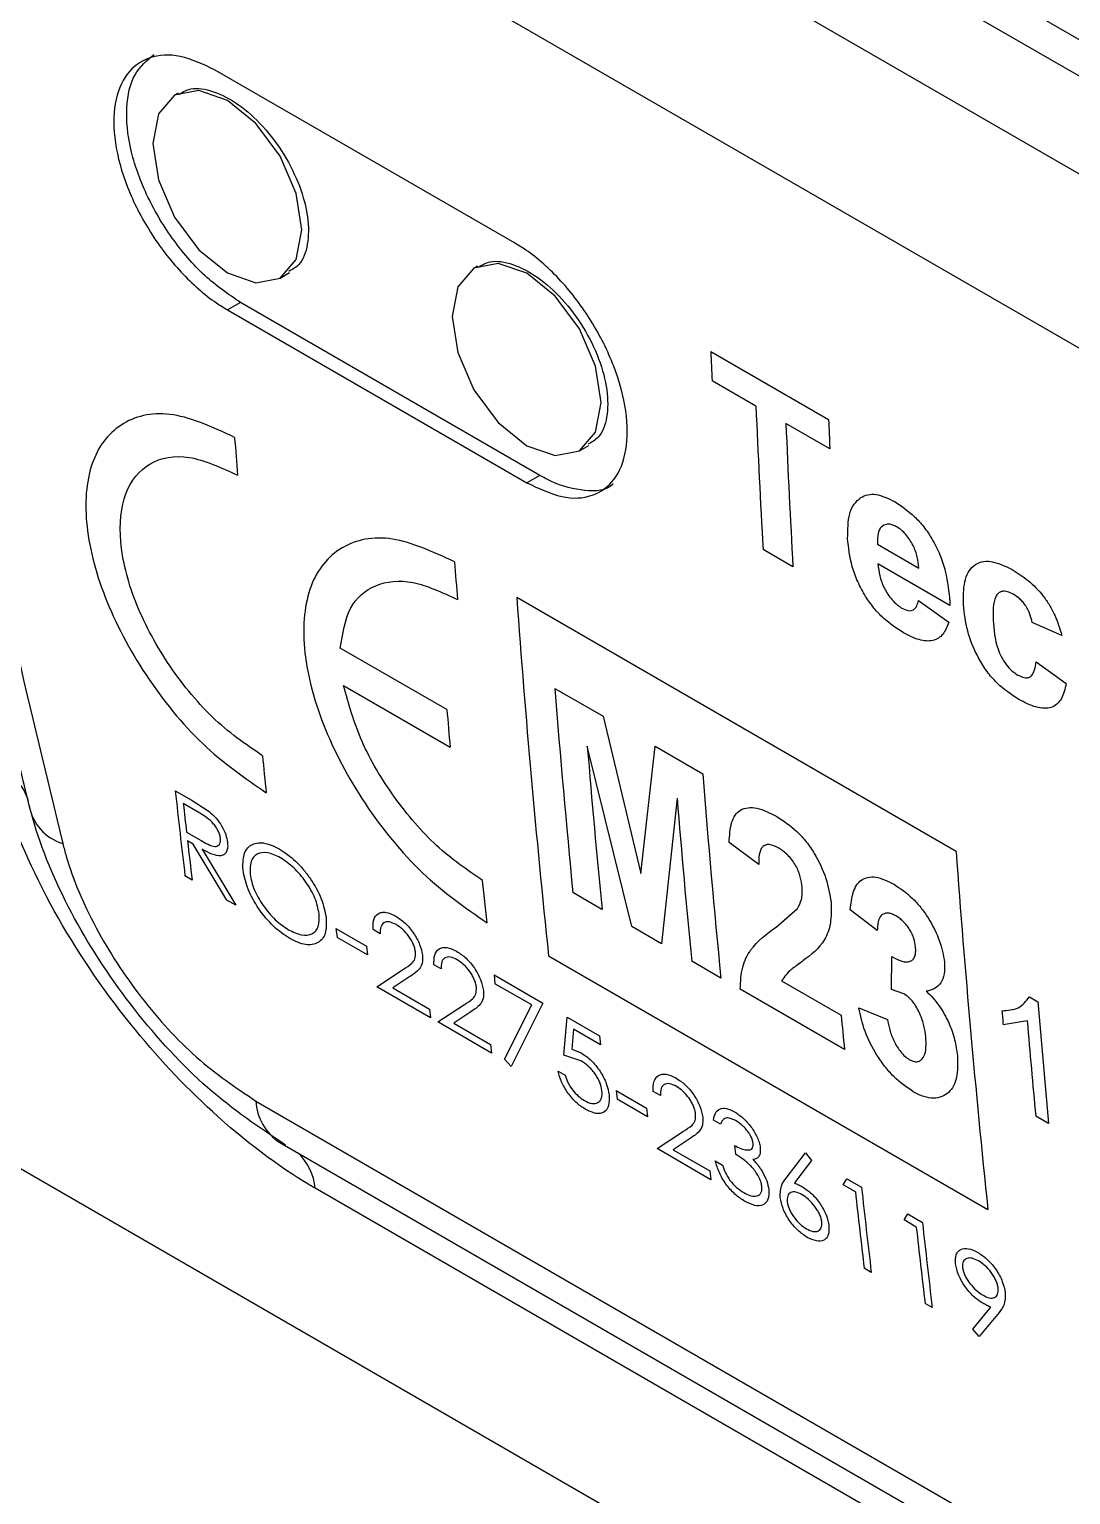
# Model space of a CAD drawing. Extents: x 75 to 2075, y 25 to 1460.
# Drawn here: x 1671.56 to 1693.09, y 608.04 to 638.32 of the extents above; entities that cross this region are included whole.
import ezdxf

# ---------------------------------------------------------------- set-up
doc = ezdxf.new("R2010")
doc.units = 0
doc.header["$LTSCALE"] = 5
doc.linetypes.add('SLD-KATı', pattern=[0])
doc.layers.get('0').update_dxf_attribs({"linetype": 'CONTINUOUS'})

msp = doc.modelspace()

# ---------------------------------------------------------------- linework, layer by layer
at = {"color": 7, "linetype": 'SLD-KATı'}
for p, q in [((1675.159, 648.557), (1723.071, 620.898)), ((1675.39, 647.669), (1723.075, 620.141)), ((1673.637, 646.657), (1721.367, 619.104)), ((1719.894, 616.351), (1672.164, 643.905)), ((1681.593, 633.901), (1675.406, 637.472)), ((1674.637, 636.995), (1674.565, 636.954)), ((1676.746, 633.176), (1676.943, 633.289)), ((1680.824, 633.424), (1680.752, 633.382)), ((1675.927, 632.67), (1675.661, 632.516)), ((1682.114, 629.098), (1675.927, 632.67)), ((1675.661, 632.516), (1681.848, 628.944)), ((1685.649, 631.656), (1688.085, 630.25)), ((1686.583, 630.527), (1685.675, 631.052)), ((1688.11, 629.646), (1687.202, 630.17)), ((1682.933, 629.604), (1683.13, 629.717)), ((1682.114, 629.098), (1681.848, 628.944)), ((1689.095, 627.679), (1689.951, 627.184)), ((1687.348, 627.209), (1686.729, 627.566)), ((1690.591, 626.41), (1689.105, 627.268)), ((1690.721, 621.328), (1681.638, 626.572)), ((1689.945, 626.514), (1690.569, 626.065)), ((1690.59, 626.486), (1690.591, 626.41)), ((1692.907, 625.793), (1692.293, 626.057)), ((1680.193, 624.258), (1677.99, 625.529)), ((1692.373, 625.247), (1692.997, 624.797)), ((1678.058, 624.757), (1680.261, 623.485)), ((1682.426, 624.697), (1683.421, 624.122)), ((1683.421, 624.122), (1684.206, 620.875)), ((1684.016, 619.774), (1683.096, 623.502)), ((1684.206, 620.875), (1684.498, 623.5)), ((1684.498, 623.5), (1685.483, 622.932)), ((1674.578, 622.581), (1674.905, 622.392)), ((1675.052, 622.138), (1674.745, 622.315)), ((1674.905, 622.392), (1675.279, 622.153)), ((1684.951, 622.431), (1684.628, 619.421)), ((1674.811, 621.728), (1675.111, 621.552)), ((1674.951, 621.478), (1674.832, 621.547)), ((1675.647, 620.32), (1674.951, 621.478)), ((1675.133, 621.373), (1675.829, 620.215)), ((1686.64, 621.058), (1686.029, 621.515)), ((1660.998, 620.769), (1738.78, 575.867)), ((1674.926, 620.736), (1674.779, 620.821)), ((1681.025, 619.852), (1680.933, 620.73)), ((1683.4, 620.129), (1682.799, 620.476)), ((1675.829, 620.215), (1675.647, 620.32)), ((1686.998, 619.766), (1687.442, 620.148)), ((1689.091, 619.695), (1688.53, 620.124)), ((1677.901, 619.733), (1678.53, 619.37)), ((1677.901, 619.733), (1677.922, 619.553)), ((1678.551, 619.189), (1677.922, 619.553)), ((1678.815, 619.627), (1678.668, 619.712)), ((1684.628, 619.421), (1684.016, 619.774)), ((1678.53, 619.37), (1678.551, 619.189)), ((1680.074, 618.9), (1679.927, 618.985)), ((1682.295, 619.171), (1691.379, 613.927)), ((1685.856, 618.711), (1685.255, 619.059)), ((1689.387, 618.476), (1689.39, 619.157)), ((1678.746, 618.531), (1679.296, 618.892)), ((1679.43, 618.742), (1679.075, 618.509)), ((1681.168, 618.776), (1682.175, 618.195)), ((1681.168, 618.776), (1681.188, 618.595)), ((1681.947, 618.157), (1681.188, 618.595)), ((1687.114, 618.655), (1688.344, 617.945)), ((1679.858, 617.889), (1678.746, 618.531)), ((1679.075, 618.509), (1679.837, 618.069)), ((1688.412, 617.236), (1686.257, 618.48)), ((1689.638, 618.389), (1689.387, 618.476)), ((1692.238, 618.322), (1692.41, 618.223)), ((1679.837, 618.069), (1679.858, 617.889)), ((1680.005, 617.804), (1680.555, 618.165)), ((1680.689, 618.015), (1680.334, 617.782)), ((1681.386, 617.035), (1681.947, 618.157)), ((1682.175, 618.195), (1681.522, 616.887)), ((1688.709, 618.096), (1689.301, 617.858)), ((1681.118, 617.162), (1680.005, 617.804)), ((1680.334, 617.782), (1681.096, 617.342)), ((1682.61, 617.12), (1682.679, 617.904)), ((1682.679, 617.904), (1683.35, 617.516)), ((1692.191, 617.826), (1691.693, 617.745)), ((1682.814, 617.657), (1682.778, 617.244)), ((1683.371, 617.335), (1682.814, 617.657)), ((1683.35, 617.516), (1683.371, 617.335)), ((1681.096, 617.342), (1681.118, 617.162)), ((1682.961, 617.002), (1682.61, 617.12)), ((1682.778, 617.244), (1682.967, 617.167)), ((1681.522, 616.887), (1681.386, 617.035)), ((1682.492, 616.789), (1682.639, 616.704)), ((1676.244, 616.171), (1719.985, 590.92)), ((1683.693, 616.389), (1684.323, 616.026)), ((1683.693, 616.389), (1683.714, 616.209)), ((1684.344, 615.845), (1683.714, 616.209)), ((1684.607, 616.283), (1684.46, 616.368)), ((1684.323, 616.026), (1684.344, 615.845)), ((1685.851, 615.692), (1685.704, 615.777)), ((1692.631, 615.707), (1692.366, 615.86)), ((1676.742, 615.315), (1720.484, 590.063)), ((1684.539, 615.187), (1685.088, 615.548)), ((1685.223, 615.398), (1684.868, 615.165)), ((1685.651, 614.545), (1684.539, 615.187)), ((1684.868, 615.165), (1685.63, 614.725)), ((1686.136, 615.253), (1686.157, 615.072)), ((1687.208, 614.58), (1687.606, 615.102)), ((1687.606, 615.102), (1687.73, 614.941)), ((1685.63, 614.725), (1685.651, 614.545)), ((1685.742, 614.933), (1685.889, 614.848)), ((1687.73, 614.941), (1687.377, 614.479)), ((1721.214, 589.116), (1677.473, 614.367)), ((1688.387, 614.44), (1688.463, 614.565)), ((1688.638, 614.294), (1688.387, 614.44)), ((1688.463, 614.565), (1688.765, 614.39)), ((1689.646, 613.713), (1689.722, 613.838)), ((1689.722, 613.838), (1690.024, 613.663)), ((1689.898, 613.567), (1689.646, 613.713)), ((1688.967, 612.631), (1688.82, 612.716)), ((1690.226, 611.904), (1690.079, 611.989)), ((1691.069, 611.457), (1691.441, 611.908)), ((1691.608, 611.802), (1691.197, 611.302)), ((1691.197, 611.302), (1691.069, 611.457))]:
    msp.add_line(p, q, dxfattribs=at)
at = {"color": 7, "linetype": 'SLD-KATı', "flags": 128}
for points in [[(1677.198, 634.174), (1677.08, 634.924), (1676.746, 635.694), (1676.246, 636.369), (1675.656, 636.846), (1675.065, 637.051), (1674.565, 636.954), (1674.231, 636.569), (1674.113, 635.955), (1674.231, 635.206), (1674.565, 634.435), (1675.065, 633.76), (1675.656, 633.284), (1676.246, 633.078), (1676.746, 633.176), (1677.08, 633.56), (1677.198, 634.174)], [(1683.385, 630.602), (1683.268, 631.352), (1682.933, 632.123), (1682.433, 632.798), (1681.843, 633.274), (1681.252, 633.479), (1680.752, 633.382), (1680.418, 632.997), (1680.3, 632.383), (1680.418, 631.634), (1680.752, 630.863), (1681.252, 630.188), (1681.843, 629.712), (1682.433, 629.507), (1682.933, 629.604), (1683.268, 629.989), (1683.385, 630.602)]]:
    msp.add_lwpolyline(points, dxfattribs=at)
at = {"color": 7, "linetype": 'SLD-KATı'}
for centre, radius, start, end in [((1933.141, 641.762), 247.698, 182.33836, 182.47826), ((1930.972, 641.1), 244.618, 182.4771, 183.17158), ((1931.591, 640.742), 244.618, 182.4771, 183.17158), ((1935.576, 640.356), 247.698, 182.33836, 182.47826), ((1909.477, 646.919), 234.291, 184.16955, 184.36087), ((1914.125, 644.299), 234.388, 184.15574, 184.34701), ((1909.729, 643.111), 228.69, 184.14733, 186.00884), ((1910.61, 642.727), 228.896, 184.51805, 185.57857), ((1908.084, 644.086), 228.752, 184.97254, 185.16694), ((1910.497, 642.314), 228.177, 184.72924, 185.57957), ((1898.313, 645.926), 223.083, 185.8197, 186.01738), ((1670.575, 622.112), 0.999, 9.4915, 72.9272), ((1913.668, 640.963), 228.896, 184.51805, 185.57857), ((1892.305, 646.646), 219.053, 186.30717, 186.77041), ((1672.541, 622.441), 0.994, 189.52, 253.1164), ((1893.135, 646.638), 219.74, 186.35495, 186.50905), ((1912.351, 641.244), 228.177, 184.72924, 185.57957), ((1891.657, 646.468), 218.253, 186.5565, 186.77083), ((1918.812, 637.867), 228.69, 184.14733, 186.00884), ((1920.725, 637.539), 229.886, 184.86676, 184.93947), ((1920.725, 637.012), 229.086, 184.70459, 185.33618), ((1913.257, 639.208), 225.916, 185.40066, 185.58128), ((1919.994, 637.123), 228.619, 184.84196, 185.33657), ((1906.492, 638.455), 219.053, 186.30717, 186.77041), ((1906.194, 638.522), 218.901, 186.35459, 186.77051), ((1907.453, 637.796), 218.901, 186.35459, 186.77051), ((1907.752, 637.728), 219.053, 186.30717, 186.77041)]:
    msp.add_arc(centre, radius, start, end, dxfattribs=at)
at = {"color": 8, "linetype": 'SLD-KATı'}
for centre, radius, start, end in [((1677.343, 616.238), 1.102, 183.4705, 236.9475), ((1676.279, 614.242), 1.201, 5.9858, 45.1204)]:
    msp.add_arc(centre, radius, start, end, dxfattribs=at)
at = {"color": 7, "linetype": 'SLD-KATı'}
for points, knots in [([(1671.561, 622.277), (1671.226, 623.632), (1669.553, 630.414), (1667.483, 640.772), (1665.568, 653.452), (1664.362, 664.089), (1663.486, 674.934), (1663.209, 682.322), (1663.071, 686.019)], [0, 0, 0, 0, 0.068048, 0.340392, 0.504572, 0.669037, 0.834372, 1, 1, 1, 1]), ([(1663.81, 685.391), (1663.936, 681.887), (1664.188, 674.874), (1665.177, 661.963), (1667.016, 646.779), (1669.605, 632.501), (1671.592, 624.235), (1672.253, 621.49)], [0, 0, 0, 0, 0.1565717, 0.3133919, 0.5875237, 0.862996, 1, 1, 1, 1]), ([(1675.406, 637.472), (1675.159, 637.588), (1674.665, 637.82), (1674.022, 637.773), (1673.547, 637.432), (1673.296, 636.812), (1673.299, 635.989), (1673.555, 635.053), (1674.036, 634.11), (1674.684, 633.269), (1675.258, 632.762), (1675.584, 632.563), (1675.661, 632.516)], [0, 0, 0, 0, 0.107191, 0.21438, 0.321614, 0.428961, 0.536452, 0.644066, 0.751708, 0.859236, 0.966544, 1, 1, 1, 1]), ([(1675.927, 632.67), (1675.677, 632.84), (1675.178, 633.181), (1674.491, 633.985), (1673.952, 634.9), (1673.619, 635.851), (1673.537, 636.717), (1673.697, 637.426), (1673.995, 637.674), (1674.142, 637.796)], [0, 0, 0, 0, 0.142786, 0.285565, 0.428511, 0.571764, 0.715234, 0.858737, 1, 1, 1, 1]), ([(1674.65, 636.971), (1674.729, 637.017), (1674.925, 637.129), (1675.364, 637.057), (1675.886, 636.79), (1676.4, 636.329), (1676.844, 635.736), (1677.169, 635.077), (1677.341, 634.422), (1677.334, 633.857), (1677.193, 633.461), (1677.002, 633.355), (1676.928, 633.314)], [0, 0, 0, 0, 0.072594, 0.179918, 0.287126, 0.394283, 0.501463, 0.608739, 0.716156, 0.823718, 0.931361, 1, 1, 1, 1]), ([(1681.848, 628.944), (1682.095, 628.828), (1682.587, 628.596), (1683.222, 628.638), (1683.688, 628.973), (1683.934, 629.589), (1683.931, 630.412), (1683.679, 631.351), (1683.207, 632.299), (1682.567, 633.144), (1681.997, 633.654), (1681.671, 633.853), (1681.593, 633.901)], [0, 0, 0, 0, 0.107103, 0.214201, 0.321424, 0.428877, 0.536492, 0.644131, 0.751675, 0.859074, 0.966344, 1, 1, 1, 1]), ([(1680.837, 633.4), (1680.916, 633.445), (1681.112, 633.557), (1681.551, 633.486), (1682.073, 633.218), (1682.587, 632.757), (1683.031, 632.165), (1683.356, 631.505), (1683.529, 630.85), (1683.521, 630.285), (1683.38, 629.889), (1683.189, 629.783), (1683.115, 629.742)], [0, 0, 0, 0, 0.072594, 0.179918, 0.287126, 0.394283, 0.501463, 0.608739, 0.716156, 0.823718, 0.931361, 1, 1, 1, 1]), ([(1675.806, 629.884), (1675.37, 630.084), (1674.497, 630.484), (1673.446, 630.266), (1672.795, 629.477), (1672.656, 628.181), (1673.052, 626.589), (1673.919, 624.952), (1675.123, 623.462), (1676.014, 622.847), (1676.459, 622.54)], [0, 0, 0, 0, 0.1249279, 0.2500667, 0.3750507, 0.5000271, 0.6250043, 0.7499967, 0.8751048, 1, 1, 1, 1]), ([(1676.38, 623.306), (1676.028, 623.547), (1675.499, 623.909), (1674.849, 624.632), (1674.266, 625.421), (1673.692, 626.509), (1673.383, 627.763), (1673.491, 628.786), (1674.003, 629.408), (1674.833, 629.575), (1675.521, 629.261), (1675.864, 629.104)], [0, 0, 0, 0, 0.124858, 0.187684, 0.250672, 0.375465, 0.500427, 0.625342, 0.750267, 0.875275, 1, 1, 1, 1]), ([(1683.631, 628.92), (1683.629, 628.918), (1683.496, 628.773), (1683.05, 628.76), (1682.516, 628.879), (1682.191, 629.056), (1682.114, 629.098)], [0, 0, 0, 0, 0.006653, 0.436843, 0.866153, 1, 1, 1, 1]), ([(1688.478, 627.796), (1688.48, 627.976), (1688.483, 628.247), (1688.603, 628.515), (1688.702, 628.599), (1688.752, 628.64)], [0, 0, 0, 0, 0.499446, 0.749747, 1, 1, 1, 1]), ([(1688.752, 628.64), (1688.797, 628.663), (1688.889, 628.709), (1689.117, 628.715), (1689.315, 628.621), (1689.446, 628.558)], [0, 0, 0, 0, 0.250534, 0.501011, 1, 1, 1, 1]), ([(1689.446, 628.558), (1689.587, 628.465), (1689.799, 628.326), (1690.025, 628.072), (1690.142, 627.914), (1690.194, 627.83), (1690.22, 627.788)], [0, 0, 0, 0, 0.499048, 0.749296, 0.874625, 1, 1, 1, 1]), ([(1689.197, 628.052), (1689.177, 628.033), (1689.137, 627.995), (1689.094, 627.872), (1689.095, 627.756), (1689.095, 627.679)], [0, 0, 0, 0, 0.2500989, 0.5003664, 1, 1, 1, 1]), ([(1689.495, 628.033), (1689.467, 628.047), (1689.41, 628.077), (1689.299, 628.102), (1689.238, 628.072), (1689.197, 628.052)], [0, 0, 0, 0, 0.246631, 0.501214, 1, 1, 1, 1]), ([(1689.951, 627.184), (1689.943, 627.258), (1689.927, 627.406), (1689.856, 627.613), (1689.765, 627.769), (1689.684, 627.877), (1689.592, 627.971), (1689.528, 628.012), (1689.495, 628.033)], [0, 0, 0, 0, 0.250291, 0.499568, 0.624689, 0.749823, 0.874805, 1, 1, 1, 1]), ([(1680.353, 627.313), (1679.911, 627.515), (1679.025, 627.919), (1677.958, 627.696), (1677.299, 626.894), (1677.16, 625.577), (1677.563, 623.96), (1678.444, 622.298), (1679.669, 620.79), (1680.573, 620.165), (1681.025, 619.852)], [0, 0, 0, 0, 0.12494, 0.250076, 0.375073, 0.500059, 0.625051, 0.750042, 0.875017, 1, 1, 1, 1]), ([(1688.85, 626.598), (1688.793, 626.699), (1688.678, 626.9), (1688.529, 627.319), (1688.498, 627.605), (1688.478, 627.796)], [0, 0, 0, 0, 0.250191, 0.50044, 1, 1, 1, 1]), ([(1690.22, 627.788), (1690.279, 627.677), (1690.397, 627.455), (1690.54, 627.001), (1690.57, 626.692), (1690.59, 626.486)], [0, 0, 0, 0, 0.249955, 0.500126, 1, 1, 1, 1]), ([(1689.105, 627.268), (1689.114, 627.189), (1689.131, 627.029), (1689.211, 626.808), (1689.31, 626.64), (1689.397, 626.522), (1689.481, 626.44), (1689.549, 626.387), (1689.584, 626.366), (1689.601, 626.355)], [0, 0, 0, 0, 0.2501687, 0.4993772, 0.6226633, 0.749675, 0.8746777, 0.9373283, 1, 1, 1, 1]), ([(1690.871, 626.421), (1690.871, 626.588), (1690.87, 626.839), (1690.962, 627.099), (1691.078, 627.244), (1691.24, 627.319), (1691.5, 627.336), (1691.729, 627.225), (1691.882, 627.151)], [0, 0, 0, 0, 0.250144, 0.375355, 0.500469, 0.625592, 0.750726, 1, 1, 1, 1]), ([(1691.882, 627.151), (1691.993, 627.082), (1692.213, 626.942), (1692.479, 626.673), (1692.655, 626.416), (1692.799, 626.14), (1692.864, 625.931), (1692.907, 625.793)], [0, 0, 0, 0, 0.25024, 0.49971, 0.622003, 0.750034, 1, 1, 1, 1]), ([(1677.99, 625.529), (1678.037, 625.825), (1678.13, 626.417), (1678.687, 626.88), (1679.467, 626.972), (1680.097, 626.679), (1680.411, 626.533)], [0, 0, 0, 0, 0.25, 0.5, 0.75, 1, 1, 1, 1]), ([(1689.635, 625.844), (1689.494, 625.936), (1689.283, 626.073), (1689.016, 626.351), (1688.905, 626.516), (1688.85, 626.598)], [0, 0, 0, 0, 0.499563, 0.749815, 1, 1, 1, 1]), ([(1689.601, 626.355), (1689.645, 626.333), (1689.712, 626.301), (1689.789, 626.302), (1689.854, 626.326), (1689.912, 626.396), (1689.934, 626.475), (1689.945, 626.514)], [0, 0, 0, 0, 0.249481, 0.371127, 0.499788, 0.749478, 1, 1, 1, 1]), ([(1691.9, 626.644), (1691.861, 626.664), (1691.782, 626.704), (1691.675, 626.709), (1691.591, 626.669), (1691.516, 626.564), (1691.481, 626.37), (1691.486, 626.196), (1691.488, 626.109)], [0, 0, 0, 0, 0.124991, 0.249798, 0.37476, 0.499694, 0.749473, 1, 1, 1, 1]), ([(1692.293, 626.057), (1692.28, 626.114), (1692.254, 626.227), (1692.182, 626.375), (1692.104, 626.478), (1692.017, 626.569), (1691.947, 626.614), (1691.9, 626.644)], [0, 0, 0, 0, 0.250261, 0.499565, 0.621331, 0.749974, 1, 1, 1, 1]), ([(1692.015, 624.47), (1691.862, 624.57), (1691.632, 624.72), (1691.354, 625.04), (1691.128, 625.405), (1690.93, 625.894), (1690.891, 626.246), (1690.871, 626.421)], [0, 0, 0, 0, 0.249684, 0.374634, 0.500037, 0.749797, 1, 1, 1, 1]), ([(1690.569, 626.065), (1690.535, 625.975), (1690.466, 625.796), (1690.25, 625.662), (1689.959, 625.679), (1689.743, 625.789), (1689.635, 625.844)], [0, 0, 0, 0, 0.250334, 0.499865, 0.749673, 1, 1, 1, 1]), ([(1691.488, 626.109), (1691.502, 625.913), (1691.518, 625.668), (1691.653, 625.344), (1691.749, 625.19), (1691.867, 625.056), (1691.953, 625.001), (1691.995, 624.973)], [0, 0, 0, 0, 0.4995171, 0.6268742, 0.7499152, 0.87485, 1, 1, 1, 1]), ([(1691.995, 624.973), (1692.051, 624.946), (1692.136, 624.907), (1692.228, 624.92), (1692.3, 624.966), (1692.348, 625.082), (1692.365, 625.191), (1692.373, 625.247)], [0, 0, 0, 0, 0.249074, 0.374172, 0.499311, 0.74325, 1, 1, 1, 1]), ([(1680.933, 620.73), (1680.61, 620.949), (1679.965, 621.388), (1679.08, 622.429), (1678.376, 623.607), (1678.164, 624.374), (1678.058, 624.757)], [0, 0, 0, 0, 0.25, 0.5, 0.75, 1, 1, 1, 1]), ([(1692.997, 624.797), (1692.971, 624.685), (1692.932, 624.515), (1692.81, 624.366), (1692.689, 624.297), (1692.541, 624.278), (1692.319, 624.313), (1692.136, 624.408), (1692.015, 624.47)], [0, 0, 0, 0, 0.2498241, 0.3771774, 0.4999892, 0.6221929, 0.7501532, 1, 1, 1, 1]), ([(1677.473, 614.367), (1677.436, 614.389), (1676.735, 614.798), (1675.394, 615.811), (1673.538, 617.793), (1671.987, 620.095), (1671.176, 621.937), (1670.917, 622.891), (1670.869, 623.067)], [0, 0, 0, 0, 0.013161, 0.251207, 0.464441, 0.703749, 0.945436, 1, 1, 1, 1]), ([(1676.86, 615.258), (1676.319, 615.621), (1675.236, 616.347), (1673.689, 618.032), (1672.426, 619.937), (1671.797, 621.398), (1671.596, 622.148), (1671.561, 622.277)], [0, 0, 0, 0, 0.236322, 0.4727907, 0.7106069, 0.9502953, 1, 1, 1, 1]), ([(1686.029, 621.515), (1686.037, 621.656), (1686.05, 621.871), (1686.146, 622.084), (1686.261, 622.195), (1686.415, 622.241), (1686.661, 622.227), (1686.872, 622.12), (1687.013, 622.049)], [0, 0, 0, 0, 0.250076, 0.3802721, 0.500294, 0.6253487, 0.7504266, 1, 1, 1, 1]), ([(1675.512, 621.601), (1675.507, 621.628), (1675.498, 621.681), (1675.458, 621.77), (1675.405, 621.856), (1675.318, 621.961), (1675.195, 622.053), (1675.099, 622.109), (1675.052, 622.138)], [0, 0, 0, 0, 0.124994, 0.249965, 0.373301, 0.5, 0.749359, 1, 1, 1, 1]), ([(1675.279, 622.153), (1675.327, 622.111), (1675.422, 622.026), (1675.543, 621.857), (1675.631, 621.677), (1675.649, 621.569), (1675.659, 621.516)], [0, 0, 0, 0, 0.250132, 0.500128, 0.749862, 1, 1, 1, 1]), ([(1687.013, 622.049), (1687.154, 621.957), (1687.365, 621.818), (1687.628, 621.531), (1687.847, 621.205), (1688.057, 620.76), (1688.109, 620.44), (1688.136, 620.278)], [0, 0, 0, 0, 0.249835, 0.375099, 0.500328, 0.747918, 1, 1, 1, 1]), ([(1672.253, 621.49), (1672.276, 621.403), (1672.424, 620.845), (1672.887, 619.746), (1673.837, 618.292), (1675.008, 617.002), (1675.832, 616.448), (1676.244, 616.171)], [0, 0, 0, 0, 0.044258, 0.284711, 0.524024, 0.762225, 1, 1, 1, 1]), ([(1675.111, 621.552), (1675.159, 621.525), (1675.256, 621.471), (1675.376, 621.426), (1675.452, 621.436), (1675.493, 621.47), (1675.51, 621.516), (1675.515, 621.562), (1675.513, 621.588), (1675.512, 621.601)], [0, 0, 0, 0, 0.2505292, 0.4999303, 0.6248391, 0.7498523, 0.8747542, 0.9373539, 1, 1, 1, 1]), ([(1675.659, 621.516), (1675.661, 621.479), (1675.666, 621.407), (1675.643, 621.321), (1675.595, 621.261), (1675.5, 621.225), (1675.339, 621.261), (1675.201, 621.336), (1675.133, 621.373)], [0, 0, 0, 0, 0.125209, 0.250317, 0.374907, 0.500429, 0.7495, 1, 1, 1, 1]), ([(1675.979, 620.941), (1675.977, 621.055), (1675.974, 621.283), (1676.106, 621.452), (1676.26, 621.508), (1676.445, 621.513), (1676.613, 621.436), (1676.724, 621.384)], [0, 0, 0, 0, 0.249766, 0.499511, 0.624914, 0.750414, 1, 1, 1, 1]), ([(1676.724, 621.384), (1676.839, 621.307), (1677.012, 621.192), (1677.228, 620.959), (1677.374, 620.765), (1677.501, 620.559), (1677.637, 620.278), (1677.674, 620.085), (1677.699, 619.956)], [0, 0, 0, 0, 0.2495154, 0.3727688, 0.5000669, 0.6264199, 0.7506154, 1, 1, 1, 1]), ([(1687.053, 621.395), (1686.985, 621.429), (1686.883, 621.478), (1686.773, 621.465), (1686.691, 621.407), (1686.641, 621.268), (1686.64, 621.128), (1686.64, 621.058)], [0, 0, 0, 0, 0.249298, 0.373562, 0.499565, 0.74926, 1, 1, 1, 1]), ([(1687.538, 620.583), (1687.529, 620.655), (1687.515, 620.764), (1687.462, 620.921), (1687.405, 621.039), (1687.331, 621.151), (1687.243, 621.251), (1687.149, 621.336), (1687.085, 621.376), (1687.053, 621.395)], [0, 0, 0, 0, 0.249946, 0.380136, 0.499955, 0.623487, 0.749892, 0.874843, 1, 1, 1, 1]), ([(1676.751, 621.199), (1676.66, 621.241), (1676.478, 621.325), (1676.295, 621.297), (1676.192, 621.215), (1676.12, 621.092), (1676.124, 620.951), (1676.126, 620.857)], [0, 0, 0, 0, 0.24967, 0.499496, 0.62499, 0.751278, 1, 1, 1, 1]), ([(1677.552, 620.041), (1677.531, 620.146), (1677.5, 620.304), (1677.387, 620.532), (1677.248, 620.751), (1677.031, 621.006), (1676.845, 621.135), (1676.751, 621.199)], [0, 0, 0, 0, 0.249254, 0.374787, 0.500347, 0.750237, 1, 1, 1, 1]), ([(1676.949, 619.527), (1676.834, 619.604), (1676.605, 619.758), (1676.296, 620.136), (1676.056, 620.556), (1676.005, 620.812), (1675.979, 620.941)], [0, 0, 0, 0, 0.250127, 0.500082, 0.750027, 1, 1, 1, 1]), ([(1676.126, 620.857), (1676.146, 620.752), (1676.177, 620.597), (1676.291, 620.371), (1676.429, 620.155), (1676.643, 619.897), (1676.829, 619.772), (1676.922, 619.71)], [0, 0, 0, 0, 0.249549, 0.372275, 0.50039, 0.750151, 1, 1, 1, 1]), ([(1688.53, 620.124), (1688.545, 620.248), (1688.575, 620.497), (1688.71, 620.726), (1688.892, 620.801), (1689.111, 620.808), (1689.307, 620.713), (1689.437, 620.65)], [0, 0, 0, 0, 0.250567, 0.500133, 0.624786, 0.750552, 1, 1, 1, 1]), ([(1687.442, 620.148), (1687.473, 620.207), (1687.52, 620.295), (1687.544, 620.45), (1687.54, 620.539), (1687.538, 620.583)], [0, 0, 0, 0, 0.499615, 0.749745, 1, 1, 1, 1]), ([(1689.437, 620.65), (1689.564, 620.565), (1689.756, 620.437), (1689.992, 620.175), (1690.194, 619.882), (1690.402, 619.481), (1690.455, 619.187), (1690.481, 619.041)], [0, 0, 0, 0, 0.249746, 0.375612, 0.500415, 0.750407, 1, 1, 1, 1]), ([(1688.136, 620.278), (1688.138, 620.128), (1688.144, 619.829), (1687.97, 619.379), (1687.72, 619.191), (1687.554, 619.065)], [0, 0, 0, 0, 0.2499081, 0.499982, 1, 1, 1, 1]), ([(1676.922, 619.71), (1677.013, 619.667), (1677.196, 619.58), (1677.383, 619.601), (1677.485, 619.683), (1677.557, 619.804), (1677.554, 619.946), (1677.552, 620.041)], [0, 0, 0, 0, 0.2498286, 0.499588, 0.6249952, 0.7504078, 1, 1, 1, 1]), ([(1677.699, 619.956), (1677.702, 619.84), (1677.708, 619.609), (1677.541, 619.423), (1677.285, 619.367), (1677.061, 619.473), (1676.949, 619.527)], [0, 0, 0, 0, 0.250072, 0.500038, 0.749964, 1, 1, 1, 1]), ([(1678.668, 619.712), (1678.667, 619.784), (1678.665, 619.928), (1678.748, 620.035), (1678.844, 620.072), (1678.96, 620.076), (1679.066, 620.025), (1679.136, 619.991)], [0, 0, 0, 0, 0.25005, 0.499593, 0.626991, 0.750384, 1, 1, 1, 1]), ([(1679.149, 619.815), (1679.099, 619.839), (1679.025, 619.875), (1678.942, 619.876), (1678.89, 619.858), (1678.851, 619.821), (1678.817, 619.75), (1678.816, 619.676), (1678.815, 619.627)], [0, 0, 0, 0, 0.249309, 0.374125, 0.499659, 0.625243, 0.750045, 1, 1, 1, 1]), ([(1679.136, 619.991), (1679.202, 619.948), (1679.3, 619.883), (1679.423, 619.752), (1679.532, 619.606), (1679.645, 619.403), (1679.675, 619.255), (1679.689, 619.182)], [0, 0, 0, 0, 0.249871, 0.375566, 0.500629, 0.750358, 1, 1, 1, 1]), ([(1679.544, 619.253), (1679.54, 619.278), (1679.532, 619.328), (1679.502, 619.409), (1679.46, 619.492), (1679.391, 619.598), (1679.286, 619.724), (1679.194, 619.785), (1679.149, 619.815)], [0, 0, 0, 0, 0.125256, 0.250432, 0.372564, 0.500993, 0.750347, 1, 1, 1, 1]), ([(1689.473, 619.999), (1689.442, 620.014), (1689.382, 620.045), (1689.299, 620.057), (1689.228, 620.044), (1689.153, 619.995), (1689.098, 619.88), (1689.093, 619.757), (1689.091, 619.695)], [0, 0, 0, 0, 0.125158, 0.250125, 0.374644, 0.500349, 0.749771, 1, 1, 1, 1]), ([(1689.883, 619.351), (1689.874, 619.409), (1689.862, 619.497), (1689.813, 619.624), (1689.761, 619.718), (1689.697, 619.807), (1689.626, 619.885), (1689.549, 619.951), (1689.498, 619.983), (1689.473, 619.999)], [0, 0, 0, 0, 0.2495136, 0.3746135, 0.499588, 0.6240515, 0.7497358, 0.8747715, 1, 1, 1, 1]), ([(1686.257, 618.48), (1686.266, 618.639), (1686.283, 618.957), (1686.521, 619.418), (1686.807, 619.626), (1686.998, 619.766)], [0, 0, 0, 0, 0.249842, 0.499687, 1, 1, 1, 1]), ([(1679.296, 618.892), (1679.356, 618.93), (1679.446, 618.987), (1679.545, 619.099), (1679.544, 619.202), (1679.544, 619.253)], [0, 0, 0, 0, 0.501138, 0.750973, 1, 1, 1, 1]), ([(1679.927, 618.985), (1679.926, 619.057), (1679.924, 619.201), (1680.007, 619.308), (1680.103, 619.345), (1680.22, 619.349), (1680.325, 619.298), (1680.395, 619.265)], [0, 0, 0, 0, 0.25005, 0.499593, 0.626991, 0.750384, 1, 1, 1, 1]), ([(1680.395, 619.265), (1680.461, 619.221), (1680.559, 619.156), (1680.683, 619.025), (1680.791, 618.879), (1680.905, 618.676), (1680.934, 618.528), (1680.948, 618.455)], [0, 0, 0, 0, 0.249871, 0.375566, 0.500629, 0.750358, 1, 1, 1, 1]), ([(1689.772, 619.058), (1689.793, 619.069), (1689.835, 619.091), (1689.87, 619.162), (1689.888, 619.248), (1689.885, 619.317), (1689.883, 619.351)], [0, 0, 0, 0, 0.250045, 0.499819, 0.749727, 1, 1, 1, 1]), ([(1679.689, 619.182), (1679.691, 619.123), (1679.695, 619.004), (1679.6, 618.855), (1679.498, 618.787), (1679.43, 618.742)], [0, 0, 0, 0, 0.249505, 0.499227, 1, 1, 1, 1]), ([(1680.408, 619.088), (1680.359, 619.112), (1680.285, 619.148), (1680.201, 619.149), (1680.15, 619.131), (1680.11, 619.094), (1680.077, 619.023), (1680.075, 618.949), (1680.074, 618.9)], [0, 0, 0, 0, 0.249309, 0.374125, 0.499659, 0.625243, 0.750045, 1, 1, 1, 1]), ([(1680.803, 618.526), (1680.799, 618.551), (1680.791, 618.601), (1680.761, 618.682), (1680.72, 618.765), (1680.651, 618.871), (1680.545, 618.997), (1680.454, 619.058), (1680.408, 619.088)], [0, 0, 0, 0, 0.125256, 0.250432, 0.372564, 0.500993, 0.750347, 1, 1, 1, 1]), ([(1687.554, 619.065), (1687.513, 619.036), (1687.444, 618.986), (1687.368, 618.929), (1687.33, 618.9), (1687.318, 618.891), (1687.235, 618.827), (1687.174, 618.74), (1687.114, 618.655)], [0, 0, 0, 0, 0.2503618, 0.427435, 0.4770536, 0.4921334, 0.500727, 1, 1, 1, 1]), ([(1689.39, 619.157), (1689.459, 619.12), (1689.564, 619.064), (1689.693, 619.039), (1689.746, 619.052), (1689.772, 619.058)], [0, 0, 0, 0, 0.499623, 0.749722, 1, 1, 1, 1]), ([(1690.481, 619.041), (1690.483, 618.957), (1690.487, 618.789), (1690.413, 618.6), (1690.303, 618.503), (1690.195, 618.455), (1690.134, 618.444), (1690.104, 618.438)], [0, 0, 0, 0, 0.249936, 0.499635, 0.749524, 0.874734, 1, 1, 1, 1]), ([(1680.555, 618.165), (1680.615, 618.203), (1680.705, 618.26), (1680.804, 618.372), (1680.803, 618.475), (1680.803, 618.526)], [0, 0, 0, 0, 0.501138, 0.750973, 1, 1, 1, 1]), ([(1680.948, 618.455), (1680.95, 618.396), (1680.954, 618.277), (1680.859, 618.128), (1680.757, 618.06), (1680.689, 618.015)], [0, 0, 0, 0, 0.249505, 0.499227, 1, 1, 1, 1]), ([(1690.093, 617.5), (1690.084, 617.574), (1690.065, 617.723), (1689.996, 617.932), (1689.912, 618.097), (1689.832, 618.215), (1689.74, 618.321), (1689.672, 618.366), (1689.638, 618.389)], [0, 0, 0, 0, 0.2503137, 0.5000462, 0.630527, 0.7502262, 0.8750802, 1, 1, 1, 1]), ([(1690.104, 618.438), (1690.151, 618.394), (1690.245, 618.305), (1690.413, 618.088), (1690.58, 617.789), (1690.703, 617.431), (1690.732, 617.215), (1690.746, 617.107)], [0, 0, 0, 0, 0.125107, 0.250236, 0.499781, 0.749672, 1, 1, 1, 1]), ([(1691.668, 618.035), (1691.788, 618.043), (1692.028, 618.059), (1692.168, 618.234), (1692.238, 618.322)], [0, 0, 0, 0, 0.500119, 1, 1, 1, 1]), ([(1689.834, 616.364), (1689.697, 616.457), (1689.493, 616.596), (1689.244, 616.883), (1689.025, 617.195), (1688.812, 617.623), (1688.744, 617.938), (1688.709, 618.096)], [0, 0, 0, 0, 0.249393, 0.372577, 0.500052, 0.749644, 1, 1, 1, 1]), ([(1689.301, 617.858), (1689.314, 617.786), (1689.34, 617.642), (1689.414, 617.446), (1689.499, 617.293), (1689.576, 617.184), (1689.664, 617.087), (1689.728, 617.045), (1689.759, 617.025)], [0, 0, 0, 0, 0.250375, 0.500059, 0.627652, 0.750224, 0.875029, 1, 1, 1, 1]), ([(1689.759, 617.025), (1689.794, 617.008), (1689.864, 616.975), (1689.948, 616.985), (1690.013, 617.026), (1690.074, 617.116), (1690.107, 617.274), (1690.097, 617.425), (1690.093, 617.5)], [0, 0, 0, 0, 0.124852, 0.249606, 0.3691833, 0.4998493, 0.7496372, 1, 1, 1, 1]), ([(1682.967, 617.167), (1683.037, 617.12), (1683.143, 617.05), (1683.274, 616.906), (1683.361, 616.787), (1683.435, 616.66), (1683.512, 616.49), (1683.534, 616.372), (1683.548, 616.294)], [0, 0, 0, 0, 0.2493612, 0.373635, 0.4998123, 0.6244544, 0.7502863, 1, 1, 1, 1]), ([(1690.746, 617.107), (1690.751, 616.949), (1690.761, 616.634), (1690.614, 616.37), (1690.43, 616.253), (1690.26, 616.218), (1690.091, 616.247), (1689.946, 616.303), (1689.872, 616.343), (1689.834, 616.364)], [0, 0, 0, 0, 0.249898, 0.499243, 0.624712, 0.749612, 0.874662, 0.937318, 1, 1, 1, 1]), ([(1683.049, 616.005), (1682.986, 616.047), (1682.86, 616.131), (1682.687, 616.339), (1682.553, 616.569), (1682.512, 616.715), (1682.492, 616.789)], [0, 0, 0, 0, 0.249979, 0.499674, 0.749632, 1, 1, 1, 1]), ([(1683.4, 616.386), (1683.389, 616.443), (1683.373, 616.528), (1683.311, 616.651), (1683.254, 616.74), (1683.186, 616.823), (1683.088, 616.92), (1683.011, 616.969), (1682.961, 617.002)], [0, 0, 0, 0, 0.249275, 0.372051, 0.499644, 0.620933, 0.750054, 1, 1, 1, 1]), ([(1682.639, 616.704), (1682.655, 616.653), (1682.679, 616.578), (1682.737, 616.475), (1682.806, 616.377), (1682.908, 616.266), (1682.994, 616.209), (1683.037, 616.18)], [0, 0, 0, 0, 0.24996, 0.373018, 0.500455, 0.749459, 1, 1, 1, 1]), ([(1684.46, 616.368), (1684.459, 616.44), (1684.457, 616.584), (1684.541, 616.691), (1684.637, 616.728), (1684.753, 616.732), (1684.858, 616.681), (1684.929, 616.648)], [0, 0, 0, 0, 0.25005, 0.499593, 0.626991, 0.750384, 1, 1, 1, 1]), ([(1684.941, 616.471), (1684.892, 616.495), (1684.818, 616.531), (1684.735, 616.532), (1684.683, 616.514), (1684.643, 616.477), (1684.61, 616.406), (1684.608, 616.332), (1684.607, 616.283)], [0, 0, 0, 0, 0.249309, 0.374125, 0.499659, 0.625243, 0.750045, 1, 1, 1, 1]), ([(1684.929, 616.648), (1684.994, 616.604), (1685.093, 616.539), (1685.216, 616.408), (1685.324, 616.262), (1685.438, 616.059), (1685.467, 615.911), (1685.482, 615.838)], [0, 0, 0, 0, 0.249871, 0.375566, 0.500629, 0.750358, 1, 1, 1, 1]), ([(1685.336, 615.909), (1685.332, 615.934), (1685.324, 615.984), (1685.295, 616.065), (1685.253, 616.148), (1685.184, 616.254), (1685.078, 616.38), (1684.987, 616.441), (1684.941, 616.471)], [0, 0, 0, 0, 0.125256, 0.250432, 0.372564, 0.500993, 0.750347, 1, 1, 1, 1]), ([(1683.037, 616.18), (1683.091, 616.154), (1683.199, 616.103), (1683.304, 616.124), (1683.364, 616.173), (1683.405, 616.246), (1683.402, 616.33), (1683.4, 616.386)], [0, 0, 0, 0, 0.249749, 0.499467, 0.626565, 0.750293, 1, 1, 1, 1]), ([(1683.548, 616.294), (1683.55, 616.217), (1683.554, 616.063), (1683.469, 615.948), (1683.368, 615.91), (1683.242, 615.911), (1683.128, 615.967), (1683.049, 616.005)], [0, 0, 0, 0, 0.249674, 0.499469, 0.619891, 0.740039, 1, 1, 1, 1]), ([(1685.088, 615.548), (1685.149, 615.586), (1685.239, 615.643), (1685.337, 615.755), (1685.337, 615.858), (1685.336, 615.909)], [0, 0, 0, 0, 0.501138, 0.750973, 1, 1, 1, 1]), ([(1685.704, 615.777), (1685.714, 615.828), (1685.733, 615.93), (1685.826, 616.017), (1685.968, 616.032), (1686.083, 615.976), (1686.141, 615.947)], [0, 0, 0, 0, 0.250475, 0.500298, 0.750047, 1, 1, 1, 1]), ([(1686.141, 615.947), (1686.201, 615.907), (1686.321, 615.827), (1686.462, 615.669), (1686.555, 615.53), (1686.611, 615.421), (1686.654, 615.312), (1686.665, 615.246), (1686.671, 615.213)], [0, 0, 0, 0, 0.248993, 0.499189, 0.624212, 0.749024, 0.875394, 1, 1, 1, 1]), ([(1685.482, 615.838), (1685.484, 615.779), (1685.487, 615.66), (1685.393, 615.511), (1685.291, 615.443), (1685.223, 615.398)], [0, 0, 0, 0, 0.249505, 0.499227, 1, 1, 1, 1]), ([(1686.163, 615.765), (1686.126, 615.784), (1686.05, 615.822), (1685.953, 615.825), (1685.888, 615.774), (1685.863, 615.719), (1685.851, 615.692)], [0, 0, 0, 0, 0.250113, 0.499606, 0.749397, 1, 1, 1, 1]), ([(1686.524, 615.299), (1686.52, 615.32), (1686.512, 615.363), (1686.482, 615.435), (1686.44, 615.505), (1686.375, 615.593), (1686.28, 615.691), (1686.202, 615.74), (1686.163, 615.765)], [0, 0, 0, 0, 0.124209, 0.248613, 0.373097, 0.500347, 0.749879, 1, 1, 1, 1]), ([(1686.136, 615.253), (1686.182, 615.229), (1686.273, 615.18), (1686.38, 615.156), (1686.455, 615.16), (1686.499, 615.183), (1686.52, 615.221), (1686.526, 615.263), (1686.524, 615.287), (1686.524, 615.299)], [0, 0, 0, 0, 0.250141, 0.500062, 0.632641, 0.750017, 0.874833, 0.937385, 1, 1, 1, 1]), ([(1686.704, 614.41), (1686.698, 614.442), (1686.686, 614.506), (1686.638, 614.611), (1686.575, 614.714), (1686.474, 614.841), (1686.328, 614.962), (1686.214, 615.035), (1686.157, 615.072)], [0, 0, 0, 0, 0.124957, 0.2499244, 0.3746471, 0.5000513, 0.7494294, 1, 1, 1, 1]), ([(1686.671, 615.213), (1686.673, 615.178), (1686.677, 615.108), (1686.648, 615.028), (1686.604, 614.987), (1686.559, 614.968), (1686.533, 614.964), (1686.52, 614.961)], [0, 0, 0, 0, 0.2499508, 0.4996911, 0.749549, 0.8747447, 1, 1, 1, 1]), ([(1686.52, 614.961), (1686.556, 614.923), (1686.61, 614.865), (1686.674, 614.777), (1686.701, 614.732), (1686.715, 614.709)], [0, 0, 0, 0, 0.4995, 0.749696, 1, 1, 1, 1]), ([(1686.349, 614.1), (1686.281, 614.144), (1686.179, 614.211), (1686.05, 614.343), (1685.932, 614.489), (1685.814, 614.696), (1685.766, 614.854), (1685.742, 614.933)], [0, 0, 0, 0, 0.251382, 0.3767, 0.500892, 0.748549, 1, 1, 1, 1]), ([(1685.889, 614.848), (1685.908, 614.795), (1685.945, 614.689), (1686.012, 614.584), (1686.046, 614.531)], [0, 0, 0, 0, 0.501164, 1, 1, 1, 1]), ([(1686.715, 614.709), (1686.749, 614.645), (1686.817, 614.516), (1686.838, 614.399), (1686.849, 614.34)], [0, 0, 0, 0, 0.499968, 1, 1, 1, 1]), ([(1686.046, 614.531), (1686.091, 614.479), (1686.181, 614.373), (1686.28, 614.31), (1686.33, 614.279)], [0, 0, 0, 0, 0.499299, 1, 1, 1, 1]), ([(1686.33, 614.279), (1686.381, 614.253), (1686.481, 614.201), (1686.589, 614.198), (1686.653, 614.231), (1686.689, 614.272), (1686.708, 614.332), (1686.705, 614.384), (1686.704, 614.41)], [0, 0, 0, 0, 0.2500813, 0.4993793, 0.6246128, 0.7512032, 0.8752002, 1, 1, 1, 1]), ([(1687.083, 614.175), (1687.086, 614.259), (1687.09, 614.429), (1687.168, 614.53), (1687.208, 614.58)], [0, 0, 0, 0, 0.498642, 1, 1, 1, 1]), ([(1687.377, 614.479), (1687.405, 614.467), (1687.46, 614.444), (1687.516, 614.413), (1687.545, 614.398)], [0, 0, 0, 0, 0.500005, 1, 1, 1, 1]), ([(1687.545, 614.398), (1687.609, 614.354), (1687.739, 614.267), (1687.886, 614.085), (1687.98, 613.933), (1688.055, 613.776), (1688.076, 613.668), (1688.09, 613.596)], [0, 0, 0, 0, 0.249756, 0.499392, 0.626914, 0.750242, 1, 1, 1, 1]), ([(1686.849, 614.34), (1686.849, 614.268), (1686.849, 614.16), (1686.791, 614.068), (1686.709, 614.007), (1686.563, 613.996), (1686.42, 614.065), (1686.349, 614.1)], [0, 0, 0, 0, 0.2493854, 0.3766697, 0.5002983, 0.7499657, 1, 1, 1, 1]), ([(1687.642, 613.354), (1687.576, 613.399), (1687.476, 613.467), (1687.352, 613.601), (1687.241, 613.748), (1687.129, 613.953), (1687.099, 614.101), (1687.083, 614.175)], [0, 0, 0, 0, 0.249686, 0.376466, 0.500599, 0.75117, 1, 1, 1, 1]), ([(1687.535, 614.235), (1687.491, 614.257), (1687.425, 614.29), (1687.349, 614.295), (1687.301, 614.282), (1687.264, 614.253), (1687.228, 614.196), (1687.23, 614.129), (1687.231, 614.083)], [0, 0, 0, 0, 0.2497552, 0.3753429, 0.5001933, 0.6277109, 0.7507522, 1, 1, 1, 1]), ([(1687.231, 614.083), (1687.235, 614.059), (1687.243, 614.009), (1687.274, 613.928), (1687.317, 613.846), (1687.387, 613.742), (1687.493, 613.619), (1687.583, 613.559), (1687.629, 613.529)], [0, 0, 0, 0, 0.125233, 0.250402, 0.372464, 0.500815, 0.750251, 1, 1, 1, 1]), ([(1687.945, 613.672), (1687.94, 613.697), (1687.932, 613.747), (1687.9, 613.83), (1687.855, 613.914), (1687.782, 614.02), (1687.673, 614.144), (1687.581, 614.205), (1687.535, 614.235)], [0, 0, 0, 0, 0.125187, 0.250276, 0.371443, 0.500758, 0.750221, 1, 1, 1, 1]), ([(1687.629, 613.529), (1687.673, 613.507), (1687.762, 613.464), (1687.852, 613.473), (1687.907, 613.506), (1687.935, 613.547), (1687.949, 613.602), (1687.946, 613.648), (1687.945, 613.672)], [0, 0, 0, 0, 0.249729, 0.499175, 0.628531, 0.749604, 0.874776, 1, 1, 1, 1]), ([(1688.09, 613.596), (1688.092, 613.528), (1688.095, 613.426), (1688.045, 613.337), (1687.972, 613.278), (1687.839, 613.262), (1687.708, 613.323), (1687.642, 613.354)], [0, 0, 0, 0, 0.249684, 0.375931, 0.500488, 0.750215, 1, 1, 1, 1]), ([(1690.709, 612.805), (1690.708, 612.874), (1690.706, 612.977), (1690.759, 613.065), (1690.836, 613.122), (1690.971, 613.138), (1691.104, 613.075), (1691.17, 613.044)], [0, 0, 0, 0, 0.249568, 0.374657, 0.500346, 0.75016, 1, 1, 1, 1]), ([(1691.183, 612.868), (1691.138, 612.89), (1691.048, 612.934), (1690.954, 612.928), (1690.897, 612.896), (1690.867, 612.855), (1690.851, 612.8), (1690.854, 612.753), (1690.855, 612.729)], [0, 0, 0, 0, 0.24974, 0.499143, 0.628558, 0.749616, 0.874789, 1, 1, 1, 1]), ([(1691.17, 613.044), (1691.237, 612.999), (1691.339, 612.93), (1691.464, 612.794), (1691.577, 612.646), (1691.691, 612.437), (1691.722, 612.286), (1691.738, 612.21)], [0, 0, 0, 0, 0.24979, 0.376194, 0.500687, 0.749081, 1, 1, 1, 1]), ([(1691.59, 612.305), (1691.586, 612.33), (1691.578, 612.381), (1691.546, 612.464), (1691.502, 612.547), (1691.43, 612.654), (1691.321, 612.777), (1691.229, 612.837), (1691.183, 612.868)], [0, 0, 0, 0, 0.125202, 0.250369, 0.371556, 0.500838, 0.750258, 1, 1, 1, 1]), ([(1691.27, 611.994), (1691.204, 612.038), (1691.073, 612.126), (1690.921, 612.308), (1690.824, 612.462), (1690.745, 612.622), (1690.724, 612.731), (1690.709, 612.805)], [0, 0, 0, 0, 0.2498712, 0.4995248, 0.6281102, 0.7503791, 1, 1, 1, 1]), ([(1690.855, 612.729), (1690.86, 612.703), (1690.868, 612.652), (1690.901, 612.567), (1690.948, 612.482), (1691.024, 612.375), (1691.136, 612.251), (1691.23, 612.19), (1691.277, 612.159)], [0, 0, 0, 0, 0.125122, 0.250235, 0.370354, 0.500661, 0.750177, 1, 1, 1, 1]), ([(1691.277, 612.159), (1691.321, 612.136), (1691.388, 612.103), (1691.466, 612.095), (1691.515, 612.107), (1691.554, 612.135), (1691.591, 612.191), (1691.59, 612.26), (1691.59, 612.305)], [0, 0, 0, 0, 0.249884, 0.374888, 0.500362, 0.627435, 0.750932, 1, 1, 1, 1]), ([(1691.441, 611.908), (1691.413, 611.921), (1691.356, 611.946), (1691.299, 611.978), (1691.27, 611.994)], [0, 0, 0, 0, 0.500002, 1, 1, 1, 1]), ([(1691.738, 612.21), (1691.735, 612.124), (1691.73, 611.951), (1691.649, 611.852), (1691.608, 611.802)], [0, 0, 0, 0, 0.498559, 1, 1, 1, 1])]:
    msp.add_open_spline(points, degree=3, knots=knots, dxfattribs=at)

doc.saveas('drawing.dxf')
